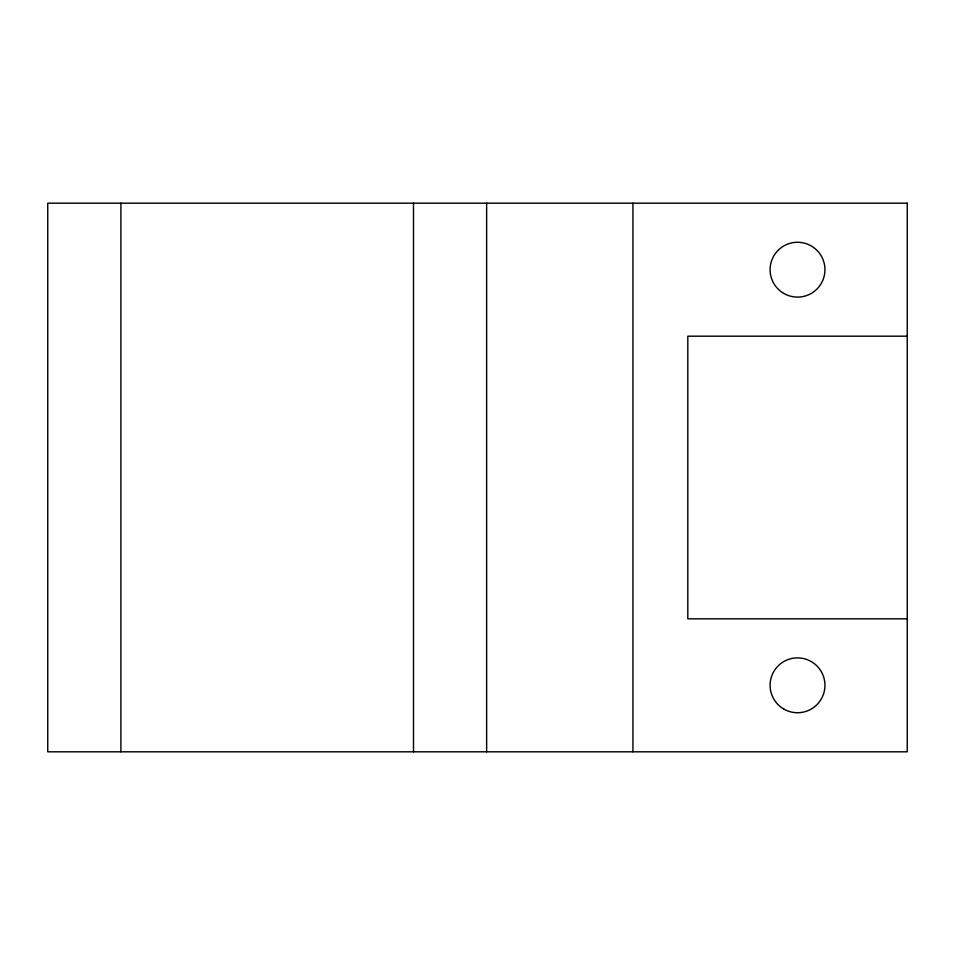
<?xml version="1.0" encoding="UTF-8"?>
<svg xmlns="http://www.w3.org/2000/svg" width="955" height="955" viewBox="0 0 955 955"><rect width="100%" height="100%" fill="white"/><g stroke="black" fill="none" stroke-linecap="round" stroke-linejoin="round"><path stroke-width="1.43" d="M907.25 336.184L687.803 336.184L687.803 618.816L907.25 618.816M632.938 203.188L632.938 751.812M486.644 203.188L486.644 751.812M413.491 203.188L413.491 751.812M120.903 203.188L120.903 751.812M907.25 203.188L47.75 203.188L47.75 751.812L907.25 751.812L907.25 203.188M783.816 709.064A27.432 27.432 0 0 0 824.953 685.308A27.432 27.432 0 0 0 783.816 661.552A27.432 27.432 0 0 0 783.816 709.064M783.816 293.448A27.432 27.432 0 0 0 824.953 269.692A27.432 27.432 0 0 0 783.816 245.936A27.432 27.432 0 0 0 783.816 293.448"/></g></svg>
